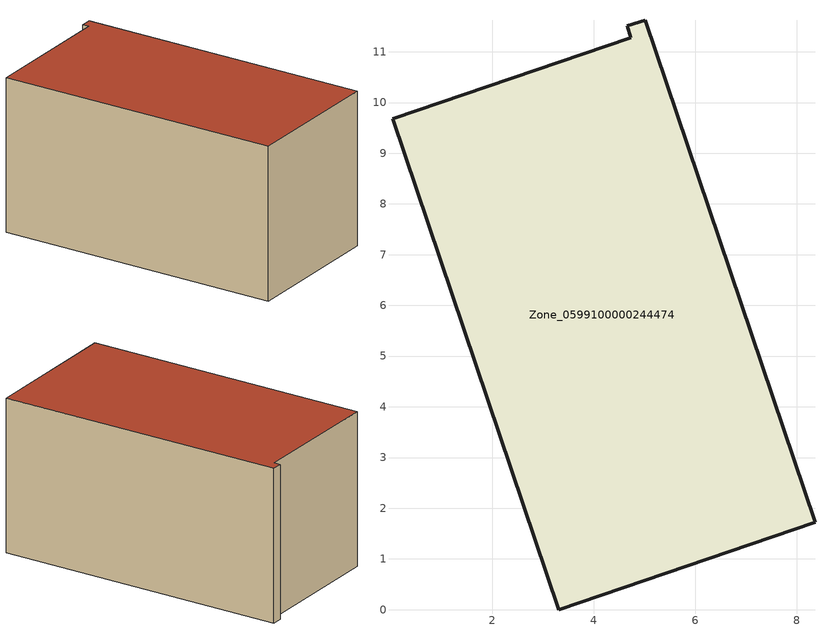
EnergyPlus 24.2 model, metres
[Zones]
Zone_0599100000244474
 floor ground (C_G): 8.36,1.72 3.31,0 0.03,9.68 4.73,11.28 4.66,11.51 5.01,11.62 z0
 wall outside (C_F): 3.31,0 8.36,1.72 5.01,11.62 4.66,11.51 4.73,11.28 0.03,9.68 3.31,0 z0:5.53
 roof outside (C_R): 0.03,9.68 3.31,0 8.36,1.72 5.01,11.62 4.66,11.51 4.73,11.28 z5.53
[BUILDING]
Pand.0599100000244474: North Axis=0; Terrain=City; Loads Convergence Tolerance Value=0.04; Temperature Convergence Tolerance Value=0.4; Solar Distribution=FullExterior; Maximum Number of Warmup Days=25; Minimum Number of Warmup Days=1
[Site:Location]
Rotterdam.The.Hague.AP_ZH_NLD Design_Conditions: Latitude=51.96; Longitude=4.45; Time Zone=1; Elevation=-4.5
[SITE:GROUNDTEMPERATURE:BUILDINGSURFACE]
18, 18, 18, 18, 18, 18, 18, 18, 18, 18, 18, 18
[MATERIAL] Thermal Absorptance=0.9; Solar Absorptance=0.7; Visible Absorptance=0.7
Name | Roughness | Thickness | Conductivity | Density | Specific Heat
G.TC.1946-1964 | MediumSmooth | 0.15 | 1 | 540 | 1210
F.TC.1946-1964 | Rough | 0.3 | 0.857143 | 1920 | 840
R.TC.1946-1964 | MediumRough | 0.2 | 0.235294 | 1500 | 1000
[CONSTRUCTION]
C_G: G.TC.1946-1964
C_F: F.TC.1946-1964
C_R: R.TC.1946-1964
[ZONE]
Zone_0599100000244474: Type=1; Multiplier=1; Ceiling Height=Autocalculate; Volume=Autocalculate; Floor Area=autocalculate; Part of Total Floor Area=Yes
[ZONEINFILTRATION:DESIGNFLOWRATE]
Infil_Zone_0599100000244474: Zone or ZoneList or Space or SpaceList=Zone_0599100000244474; Schedule=AlwaysOn; Design Flow Rate Calculation Method=Flow/Area; Flow Rate per Floor Area=0.003; Constant Term Coefficient=1; Temperature Term Coefficient=0; Velocity Term Coefficient=0; Velocity Squared Term Coefficient=0
[HVACTEMPLATE:ZONE:IDEALLOADSAIRSYSTEM]
Zone_0599100000244474: Maximum Heating Supply Air Temperature=50; Minimum Cooling Supply Air Temperature=13; Maximum Heating Supply Air Humidity Ratio=0.0156; Minimum Cooling Supply Air Humidity Ratio=0.0077; Heating Limit=NoLimit; Cooling Limit=NoLimit; Dehumidification Control Type=ConstantSensibleHeatRatio; Cooling Sensible Heat Ratio=0.7; Dehumidification Setpoint=60; Humidification Control Type=None; Humidification Setpoint=30; Outdoor Air Method=None; Outdoor Air Flow Rate per Person=0.00944; Outdoor Air Flow Rate per Zone Floor Area=0; Outdoor Air Flow Rate per Zone=0; Demand Controlled Ventilation Type=None; Outdoor Air Economizer Type=NoEconomizer; Heat Recovery Type=None; Sensible Heat Recovery Effectiveness=0.7; Latent Heat Recovery Effectiveness=0.65
[ZONECONTROL:THERMOSTAT]
ThermostatControl_Zone_0599100000244474: Zone or ZoneList=Zone_0599100000244474; Control Type Schedule=DualSetpointControlType; Control 1=Thermostat_Zone_0599100000244474; Temperature Difference Between Cutout And Setpoint=0
[THERMOSTATSETPOINT:DUALSETPOINT]
Thermostat_Zone_0599100000244474: Heating Setpoint Temperature Schedule=HeatingSetpoint_Zone_0599100000244474; Cooling Setpoint Temperature Schedule=CoolingSetpoint_Zone_0599100000244474
[SCHEDULE:COMPACT]
HeatingSetpoint_Zone_0599100000244474: Through: 12/31, For: AllDays, Until: 24:00, 21
CoolingSetpoint_Zone_0599100000244474: Through: 12/31, For: AllDays, Until: 24:00, 24
DualSetpointControlType: Through: 12/31, For: AllDays, Until: 24:00, 4
AlwaysOn: Through: 12/31, For: AllDays, Until: 24:00, 1
